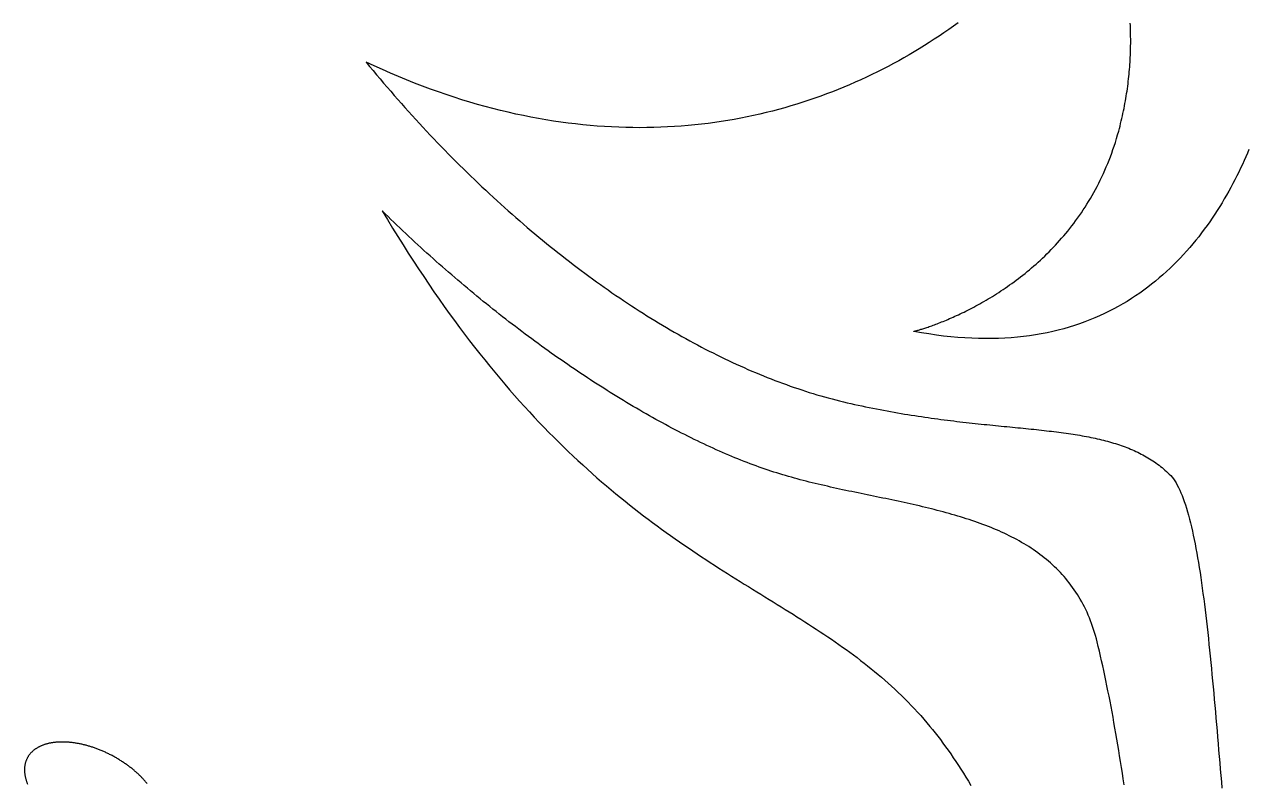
# Model space of a CAD drawing. Extents: x 5 to 105, y 2 to 136.
# Drawn here: x 43.79 to 54.73, y 46.99 to 53.78 of the extents above; entities that cross this region are included whole.
import ezdxf

# ---------------------------------------------------------------- set-up
doc = ezdxf.new("R2010")
doc.units = 0
doc.layers.get('0').update_dxf_attribs({"linetype": 'CONTINUOUS'})

msp = doc.modelspace()

# ---------------------------------------------------------------- linework, layer by layer
at = {"color": 7}
for points in [[(53.5676, 52.8237), (53.5676, 52.8237)], [(51.8814, 47.5046), (51.8814, 47.5046)]]:
    msp.add_lwpolyline(points, close=True, dxfattribs=at)
for points in [[(52.1334, 53.7927, 0), (52.0916, 53.7624, 0), (52.0493, 53.7325, 0), (52.0065, 53.7029, 0), (51.9633, 53.6736, 0), (51.9197, 53.6447, 0), (51.8757, 53.6162, 0), (51.8312, 53.588, 0), (51.7862, 53.5603, 0), (51.7409, 53.5329, 0), (51.6951, 53.5059, 0), (51.6488, 53.4794, 0), (51.6022, 53.4533, 0), (51.5551, 53.4276, 0), (51.5076, 53.4023, 0), (51.4597, 53.3775, 0), (51.4114, 53.3532, 0), (51.3627, 53.3293, 0), (51.3135, 53.3059, 0), (51.264, 53.283, 0), (51.214, 53.2606, 0), (51.1637, 53.2386, 0), (51.1129, 53.2172, 0), (51.0618, 53.1963, 0), (51.0102, 53.176, 0), (50.9582, 53.1562, 0), (50.9059, 53.1369, 0), (50.8532, 53.1182, 0), (50.8, 53.1, 0), (50.7465, 53.0824, 0), (50.6926, 53.0654, 0), (50.6384, 53.049, 0), (50.5837, 53.0332, 0), (50.5287, 53.0179, 0), (50.4733, 53.0034, 0), (50.4175, 52.9894, 0), (50.3613, 52.976, 0), (50.3048, 52.9634, 0), (50.248, 52.9513, 0), (50.1907, 52.9399, 0), (50.1331, 52.9292, 0), (50.0751, 52.9192, 0), (50.0168, 52.9098, 0), (49.9582, 52.9012, 0), (49.8991, 52.8932, 0), (49.8398, 52.886, 0), (49.78, 52.8795, 0), (49.72, 52.8737, 0), (49.6596, 52.8687, 0), (49.5988, 52.8644, 0), (49.5377, 52.8608, 0), (49.4763, 52.858, 0), (49.4146, 52.856, 0), (49.3525, 52.8548, 0), (49.2901, 52.8544, 0), (49.2273, 52.8548, 0), (49.1643, 52.856, 0), (49.1009, 52.858, 0), (49.0372, 52.8608, 0), (48.9731, 52.8645, 0), (48.9088, 52.869, 0), (48.8441, 52.8743, 0), (48.7792, 52.8806, 0), (48.7139, 52.8876, 0), (48.6483, 52.8956, 0), (48.5825, 52.9045, 0), (48.5163, 52.9143, 0), (48.4498, 52.9249, 0), (48.383, 52.9365, 0), (48.3159, 52.949, 0), (48.2486, 52.9625, 0), (48.1809, 52.9768, 0), (48.113, 52.9922, 0), (48.0447, 53.0085, 0), (47.9762, 53.0257, 0), (47.9074, 53.0439, 0), (47.8384, 53.0632, 0), (47.769, 53.0834, 0), (47.6994, 53.1046, 0), (47.6295, 53.1268, 0), (47.5593, 53.1501, 0), (47.4889, 53.1743, 0), (47.4182, 53.1997, 0), (47.3472, 53.226, 0), (47.276, 53.2534, 0), (47.2045, 53.2819, 0), (47.1328, 53.3115, 0), (47.0608, 53.3421, 0), (46.9885, 53.3738, 0), (46.916, 53.4067, 0), (46.8433, 53.4406, 0)], [(53.5676, 52.8237, 0), (53.5737, 52.8464, 0), (53.5796, 52.8691, 0), (53.5853, 52.8918, 0), (53.5908, 52.9144, 0), (53.5961, 52.9369, 0), (53.6012, 52.9594, 0), (53.6061, 52.9819, 0), (53.6109, 53.0043, 0), (53.6154, 53.0266, 0), (53.6198, 53.0489, 0), (53.624, 53.0711, 0), (53.628, 53.0933, 0), (53.6318, 53.1154, 0), (53.6355, 53.1374, 0), (53.639, 53.1594, 0), (53.6423, 53.1814, 0), (53.6454, 53.2032, 0), (53.6484, 53.2251, 0), (53.6512, 53.2468, 0), (53.6538, 53.2685, 0), (53.6563, 53.2901, 0), (53.6586, 53.3117, 0), (53.6607, 53.3332, 0), (53.6627, 53.3546, 0), (53.6646, 53.376, 0), (53.6662, 53.3973, 0), (53.6678, 53.4185, 0), (53.6691, 53.4397, 0), (53.6703, 53.4608, 0), (53.6714, 53.4818, 0), (53.6724, 53.5028, 0), (53.6731, 53.5237, 0), (53.6738, 53.5445, 0), (53.6743, 53.5652, 0), (53.6746, 53.5859, 0), (53.6749, 53.6064, 0), (53.6749, 53.627, 0), (53.6749, 53.6474, 0), (53.6747, 53.6678, 0), (53.6744, 53.688, 0), (53.674, 53.7082, 0), (53.6734, 53.7284, 0), (53.6727, 53.7484, 0), (53.6719, 53.7684, 0), (53.6709, 53.7883, 0)], [(46.8433, 53.4406, 0), (46.8744, 53.4028, 0), (46.9057, 53.3652, 0), (46.937, 53.3277, 0), (46.9684, 53.2905, 0), (46.9999, 53.2535, 0), (47.0314, 53.2166, 0), (47.0631, 53.1799, 0), (47.0948, 53.1434, 0), (47.1267, 53.1071, 0), (47.1586, 53.071, 0), (47.1906, 53.0351, 0), (47.2226, 52.9994, 0), (47.2548, 52.9639, 0), (47.287, 52.9285, 0), (47.3193, 52.8934, 0), (47.3517, 52.8584, 0), (47.3841, 52.8237, 0), (47.4166, 52.7892, 0), (47.4492, 52.7548, 0), (47.4819, 52.7207, 0), (47.5146, 52.6867, 0), (47.5474, 52.653, 0), (47.5803, 52.6194, 0), (47.6132, 52.5861, 0), (47.6462, 52.5529, 0), (47.6793, 52.52, 0), (47.7124, 52.4873, 0), (47.7456, 52.4548, 0), (47.7788, 52.4224, 0), (47.8121, 52.3903, 0), (47.8455, 52.3584, 0), (47.8789, 52.3268, 0), (47.9123, 52.2953, 0), (47.9459, 52.264, 0), (47.9794, 52.233, 0), (48.0131, 52.2021, 0), (48.0467, 52.1715, 0), (48.0805, 52.1411, 0), (48.1142, 52.1109, 0), (48.1481, 52.0809, 0), (48.1819, 52.0511, 0), (48.2158, 52.0216, 0), (48.2498, 51.9923, 0), (48.2838, 51.9632, 0), (48.3178, 51.9343, 0), (48.3519, 51.9056, 0), (48.386, 51.8772, 0), (48.4202, 51.849, 0), (48.4544, 51.821, 0), (48.4886, 51.7932, 0), (48.5229, 51.7657, 0), (48.5572, 51.7384, 0), (48.5915, 51.7113, 0), (48.6259, 51.6844, 0), (48.6602, 51.6578, 0), (48.6947, 51.6314, 0), (48.7291, 51.6052, 0), (48.7636, 51.5793, 0), (48.7981, 51.5536, 0), (48.8326, 51.5281, 0), (48.8672, 51.5029, 0), (48.9017, 51.4779, 0), (48.9363, 51.4531, 0), (48.9709, 51.4286, 0), (49.0056, 51.4043, 0), (49.0402, 51.3802, 0), (49.0749, 51.3564, 0), (49.1095, 51.3328, 0), (49.1442, 51.3095, 0), (49.1789, 51.2864, 0), (49.2136, 51.2635, 0), (49.2484, 51.2409, 0), (49.2831, 51.2186, 0), (49.3179, 51.1965, 0), (49.3526, 51.1746, 0), (49.3874, 51.153, 0), (49.4221, 51.1316, 0), (49.4569, 51.1105, 0), (49.4917, 51.0896, 0), (49.5264, 51.069, 0), (49.5612, 51.0486, 0), (49.596, 51.0284, 0), (49.6307, 51.0086, 0), (49.6655, 50.989, 0), (49.7002, 50.9696, 0), (49.735, 50.9505, 0), (49.7697, 50.9316, 0), (49.8045, 50.913, 0), (49.8392, 50.8947, 0), (49.8739, 50.8766, 0), (49.9086, 50.8588, 0), (49.9433, 50.8412, 0), (49.978, 50.8239, 0), (50.0127, 50.8069, 0), (50.0473, 50.7901, 0), (50.082, 50.7736, 0), (50.1166, 50.7574, 0), (50.1512, 50.7414, 0), (50.1858, 50.7257, 0), (50.2203, 50.7102, 0), (50.2548, 50.6951, 0), (50.2894, 50.6801, 0), (50.3238, 50.6655, 0), (50.3583, 50.6511, 0), (50.3927, 50.637, 0), (50.4271, 50.6232, 0), (50.4615, 50.6096, 0), (50.4958, 50.5964, 0), (50.5302, 50.5834, 0), (50.5644, 50.5706, 0), (50.5987, 50.5582, 0), (50.6329, 50.546, 0), (50.6671, 50.5341, 0), (50.7012, 50.5225, 0), (50.7353, 50.5111, 0), (50.7693, 50.5001, 0), (50.8034, 50.4893, 0), (50.8373, 50.4788, 0), (50.8713, 50.4686, 0), (50.9051, 50.4587, 0), (50.939, 50.449, 0), (50.9728, 50.4397, 0), (51.0065, 50.4306, 0), (51.0402, 50.4218, 0), (51.0739, 50.4133, 0), (51.1075, 50.4051, 0), (51.141, 50.3972, 0)], [(51.7374, 51.0346, 0), (51.7377, 51.0347, 0), (51.7385, 51.0348, 0), (51.7398, 51.0352, 0), (51.7416, 51.0356, 0), (51.744, 51.0363, 0), (51.7468, 51.037, 0), (51.7501, 51.0379, 0), (51.7539, 51.0389, 0), (51.7582, 51.0401, 0), (51.763, 51.0415, 0), (51.7682, 51.0429, 0), (51.7739, 51.0446, 0), (51.78, 51.0464, 0), (51.7866, 51.0483, 0), (51.7936, 51.0504, 0), (51.801, 51.0527, 0), (51.8089, 51.0552, 0), (51.8171, 51.0578, 0), (51.8258, 51.0605, 0), (51.8348, 51.0635, 0), (51.8443, 51.0666, 0), (51.8541, 51.0699, 0), (51.8643, 51.0734, 0), (51.8749, 51.077, 0), (51.8858, 51.0809, 0), (51.8971, 51.0849, 0), (51.9088, 51.0891, 0), (51.9207, 51.0935, 0), (51.933, 51.0981, 0), (51.9457, 51.1029, 0), (51.9586, 51.1078, 0), (51.9719, 51.113, 0), (51.9854, 51.1184, 0), (51.9993, 51.124, 0), (52.0134, 51.1297, 0), (52.0278, 51.1357, 0), (52.0425, 51.1419, 0), (52.0575, 51.1483, 0), (52.0727, 51.1549, 0), (52.0881, 51.1618, 0), (52.1039, 51.1688, 0), (52.1198, 51.1761, 0), (52.136, 51.1836, 0), (52.1524, 51.1913, 0), (52.169, 51.1992, 0), (52.1858, 51.2074, 0), (52.2028, 51.2158, 0), (52.22, 51.2244, 0), (52.2374, 51.2332, 0), (52.255, 51.2423, 0), (52.2728, 51.2517, 0), (52.2907, 51.2612, 0), (52.3088, 51.2711, 0), (52.327, 51.2811, 0), (52.3453, 51.2914, 0), (52.3638, 51.302, 0), (52.3825, 51.3128, 0), (52.4012, 51.3239, 0), (52.42, 51.3352, 0), (52.439, 51.3468, 0), (52.4581, 51.3586, 0), (52.4772, 51.3707, 0), (52.4964, 51.3831, 0), (52.5158, 51.3957, 0), (52.5351, 51.4086, 0), (52.5546, 51.4218, 0), (52.5741, 51.4352, 0), (52.5936, 51.4489, 0), (52.6132, 51.4629, 0), (52.6328, 51.4772, 0), (52.6524, 51.4918, 0), (52.6721, 51.5066, 0), (52.6918, 51.5217, 0), (52.7114, 51.5371, 0), (52.7311, 51.5528, 0), (52.7508, 51.5688, 0), (52.7704, 51.5851, 0), (52.79, 51.6017, 0), (52.8096, 51.6186, 0), (52.8291, 51.6358, 0), (52.8486, 51.6533, 0), (52.868, 51.6711, 0), (52.8874, 51.6892, 0), (52.9067, 51.7076, 0), (52.926, 51.7264, 0), (52.9451, 51.7454, 0), (52.9641, 51.7648, 0), (52.9831, 51.7845, 0), (53.0019, 51.8045, 0), (53.0207, 51.8248, 0), (53.0393, 51.8454, 0), (53.0578, 51.8664, 0), (53.0761, 51.8877, 0), (53.0943, 51.9094, 0), (53.1124, 51.9313, 0), (53.1303, 51.9536, 0), (53.148, 51.9763, 0), (53.1656, 51.9993, 0), (53.183, 52.0226, 0), (53.2002, 52.0463, 0), (53.2172, 52.0703, 0), (53.234, 52.0947, 0), (53.2506, 52.1194, 0), (53.267, 52.1445, 0), (53.2831, 52.1699, 0), (53.2991, 52.1957, 0), (53.3148, 52.2218, 0), (53.3302, 52.2483, 0), (53.3454, 52.2752, 0), (53.3604, 52.3024, 0), (53.375, 52.3301, 0), (53.3894, 52.358, 0), (53.4035, 52.3864, 0), (53.4174, 52.4151, 0), (53.4309, 52.4442, 0), (53.4441, 52.4737, 0), (53.4571, 52.5036, 0), (53.4697, 52.5338, 0), (53.482, 52.5645, 0), (53.4939, 52.5955, 0), (53.5055, 52.6269, 0), (53.5168, 52.6587, 0), (53.5277, 52.6909, 0), (53.5382, 52.7235, 0), (53.5484, 52.7565, 0), (53.5582, 52.7899, 0), (53.5676, 52.8237, 0)], [(54.7317, 52.661, 0), (54.7176, 52.6276, 0), (54.7031, 52.594, 0), (54.688, 52.5603, 0), (54.6726, 52.5264, 0), (54.6566, 52.4923, 0), (54.6402, 52.4582, 0), (54.6233, 52.424, 0), (54.6059, 52.3896, 0), (54.588, 52.3553, 0), (54.5697, 52.3209, 0), (54.5508, 52.2865, 0), (54.5314, 52.2522, 0), (54.5115, 52.2178, 0), (54.4911, 52.1835, 0), (54.4701, 52.1493, 0), (54.4486, 52.1152, 0), (54.4266, 52.0812, 0), (54.404, 52.0473, 0), (54.3809, 52.0136, 0), (54.3572, 51.98, 0), (54.3329, 51.9467, 0), (54.308, 51.9135, 0), (54.2826, 51.8806, 0), (54.2566, 51.848, 0), (54.23, 51.8156, 0), (54.2028, 51.7835, 0), (54.175, 51.7517, 0), (54.1466, 51.7203, 0), (54.1175, 51.6892, 0), (54.0879, 51.6585, 0), (54.0576, 51.6282, 0), (54.0266, 51.5983, 0), (53.9951, 51.5689, 0), (53.9628, 51.5399, 0), (53.9299, 51.5114, 0), (53.8964, 51.4833, 0), (53.8622, 51.4558, 0), (53.8273, 51.4289, 0), (53.7917, 51.4025, 0), (53.7555, 51.3766, 0), (53.7185, 51.3514, 0), (53.6809, 51.3268, 0), (53.6425, 51.3028, 0), (53.6034, 51.2795, 0), (53.5636, 51.2568, 0), (53.5231, 51.2349, 0), (53.4819, 51.2136, 0), (53.4399, 51.1932, 0), (53.3971, 51.1734, 0), (53.3537, 51.1545, 0), (53.3094, 51.1363, 0), (53.2644, 51.119, 0), (53.2186, 51.1025, 0), (53.1721, 51.0869, 0), (53.1247, 51.0721, 0), (53.0766, 51.0583, 0), (53.0277, 51.0453, 0), (52.978, 51.0334, 0), (52.9274, 51.0223, 0), (52.8761, 51.0123, 0), (52.8239, 51.0032, 0), (52.7709, 50.9952, 0), (52.7171, 50.9882, 0), (52.6625, 50.9823, 0), (52.6069, 50.9775, 0), (52.5506, 50.9737, 0), (52.4934, 50.9711, 0), (52.4353, 50.9696, 0), (52.3763, 50.9693, 0), (52.3165, 50.9702, 0), (52.2557, 50.9723, 0), (52.1941, 50.9756, 0), (52.1316, 50.9801, 0), (52.0682, 50.9859, 0), (52.0039, 50.993, 0), (51.9387, 51.0014, 0), (51.8725, 51.0111, 0), (51.8054, 51.0222, 0), (51.7374, 51.0346, 0)], [(50.5654, 49.7529, 0), (50.5394, 49.7608, 0), (50.5133, 49.7689, 0), (50.4872, 49.7773, 0), (50.4609, 49.7858, 0), (50.4345, 49.7946, 0), (50.4081, 49.8036, 0), (50.3815, 49.8129, 0), (50.3548, 49.8223, 0), (50.3281, 49.832, 0), (50.3012, 49.8419, 0), (50.2743, 49.852, 0), (50.2473, 49.8623, 0), (50.2202, 49.8728, 0), (50.193, 49.8836, 0), (50.1657, 49.8945, 0), (50.1383, 49.9057, 0), (50.1109, 49.9171, 0), (50.0833, 49.9286, 0), (50.0557, 49.9404, 0), (50.0281, 49.9524, 0), (50.0003, 49.9646, 0), (49.9725, 49.9769, 0), (49.9446, 49.9895, 0), (49.9167, 50.0023, 0), (49.8886, 50.0153, 0), (49.8605, 50.0284, 0), (49.8324, 50.0418, 0), (49.8042, 50.0554, 0), (49.7759, 50.0691, 0), (49.7476, 50.083, 0), (49.7192, 50.0971, 0), (49.6907, 50.1114, 0), (49.6622, 50.1259, 0), (49.6337, 50.1406, 0), (49.6051, 50.1555, 0), (49.5765, 50.1705, 0), (49.5478, 50.1857, 0), (49.519, 50.2011, 0), (49.4902, 50.2167, 0), (49.4614, 50.2324, 0), (49.4326, 50.2483, 0), (49.4037, 50.2644, 0), (49.3747, 50.2807, 0), (49.3458, 50.2971, 0), (49.3168, 50.3137, 0), (49.2877, 50.3304, 0), (49.2587, 50.3474, 0), (49.2296, 50.3644, 0), (49.2004, 50.3817, 0), (49.1713, 50.3991, 0), (49.1421, 50.4167, 0), (49.113, 50.4344, 0), (49.0837, 50.4523, 0), (49.0545, 50.4703, 0), (49.0253, 50.4885, 0), (48.996, 50.5069, 0), (48.9668, 50.5254, 0), (48.9375, 50.544, 0), (48.9082, 50.5628, 0), (48.8789, 50.5817, 0), (48.8496, 50.6008, 0), (48.8203, 50.62, 0), (48.791, 50.6394, 0), (48.7617, 50.6589, 0), (48.7324, 50.6786, 0), (48.7031, 50.6984, 0), (48.6738, 50.7183, 0), (48.6445, 50.7384, 0), (48.6152, 50.7585, 0), (48.5859, 50.7789, 0), (48.5567, 50.7993, 0), (48.5274, 50.8199, 0), (48.4982, 50.8406, 0), (48.4689, 50.8615, 0), (48.4397, 50.8824, 0), (48.4105, 50.9035, 0), (48.3814, 50.9248, 0), (48.3522, 50.9461, 0), (48.3231, 50.9676, 0), (48.294, 50.9891, 0), (48.265, 51.0108, 0), (48.2359, 51.0326, 0), (48.2069, 51.0546, 0), (48.178, 51.0766, 0), (48.149, 51.0987, 0), (48.1201, 51.121, 0), (48.0913, 51.1434, 0), (48.0624, 51.1658, 0), (48.0337, 51.1884, 0), (48.0049, 51.2111, 0), (47.9762, 51.2339, 0), (47.9476, 51.2568, 0), (47.919, 51.2797, 0), (47.8904, 51.3028, 0), (47.8619, 51.326, 0), (47.8335, 51.3493, 0), (47.8051, 51.3727, 0), (47.7768, 51.3961, 0), (47.7485, 51.4197, 0), (47.7203, 51.4433, 0), (47.6921, 51.4671, 0), (47.6641, 51.4909, 0), (47.636, 51.5148, 0), (47.6081, 51.5388, 0), (47.5802, 51.5629, 0), (47.5524, 51.5871, 0), (47.5246, 51.6113, 0), (47.4969, 51.6356, 0), (47.4693, 51.66, 0), (47.4418, 51.6845, 0), (47.4144, 51.7091, 0), (47.387, 51.7337, 0), (47.3597, 51.7584, 0), (47.3325, 51.7831, 0), (47.3054, 51.808, 0), (47.2784, 51.8329, 0), (47.2515, 51.8579, 0), (47.2246, 51.8829, 0), (47.1979, 51.908, 0), (47.1712, 51.9332, 0), (47.1446, 51.9584, 0), (47.1182, 51.9837, 0), (47.0918, 52.009, 0), (47.0655, 52.0344, 0), (47.0393, 52.0599, 0), (47.0133, 52.0854, 0), (46.9873, 52.1109, 0)], [(46.9873, 52.1109, 0), (47.0339, 52.0332, 0), (47.0804, 51.9567, 0), (47.1269, 51.8815, 0), (47.1732, 51.8075, 0), (47.2195, 51.7347, 0), (47.2657, 51.6631, 0), (47.3118, 51.5927, 0), (47.3578, 51.5234, 0), (47.4038, 51.4554, 0), (47.4496, 51.3884, 0), (47.4954, 51.3226, 0), (47.5411, 51.2579, 0), (47.5866, 51.1943, 0), (47.6321, 51.1318, 0), (47.6775, 51.0704, 0), (47.7228, 51.01, 0), (47.768, 50.9507, 0), (47.8131, 50.8924, 0), (47.8581, 50.8351, 0), (47.9031, 50.7788, 0), (47.9479, 50.7235, 0), (47.9926, 50.6691, 0), (48.0372, 50.6158, 0), (48.0817, 50.5633, 0), (48.1261, 50.5118, 0), (48.1704, 50.4612, 0), (48.2146, 50.4115, 0), (48.2586, 50.3627, 0), (48.3026, 50.3147, 0), (48.3464, 50.2676, 0), (48.3902, 50.2213, 0), (48.4338, 50.1759, 0), (48.4773, 50.1313, 0), (48.5207, 50.0875, 0), (48.564, 50.0444, 0), (48.6071, 50.0022, 0), (48.6502, 49.9606, 0), (48.6931, 49.9199, 0), (48.7359, 49.8798, 0), (48.7786, 49.8405, 0), (48.8211, 49.8018, 0), (48.8635, 49.7639, 0), (48.9058, 49.7266, 0), (48.948, 49.6899, 0), (48.99, 49.6539, 0), (49.0319, 49.6185, 0), (49.0737, 49.5838, 0), (49.1153, 49.5496, 0), (49.1568, 49.516, 0), (49.1982, 49.483, 0), (49.2394, 49.4505, 0), (49.2805, 49.4186, 0), (49.3215, 49.3872, 0), (49.3623, 49.3563, 0), (49.403, 49.3259, 0), (49.4435, 49.296, 0), (49.4839, 49.2665, 0), (49.5241, 49.2375, 0), (49.5642, 49.2089, 0), (49.6042, 49.1808, 0), (49.644, 49.153, 0), (49.6836, 49.1257, 0), (49.7231, 49.0987, 0), (49.7625, 49.0721, 0), (49.8017, 49.0459, 0), (49.8407, 49.02, 0), (49.8796, 48.9944, 0), (49.9183, 48.9691, 0), (49.9569, 48.9441, 0), (49.9953, 48.9194, 0), (50.0335, 48.895, 0), (50.0716, 48.8708, 0), (50.1095, 48.8468, 0), (50.1473, 48.8231, 0), (50.1849, 48.7996, 0), (50.2223, 48.7762, 0), (50.2596, 48.7531, 0), (50.2966, 48.7301, 0), (50.3336, 48.7073, 0), (50.3703, 48.6846, 0), (50.4069, 48.662, 0), (50.4433, 48.6395, 0), (50.4795, 48.6171, 0), (50.5155, 48.5948, 0), (50.5514, 48.5725, 0), (50.5871, 48.5503, 0), (50.6226, 48.5282, 0), (50.6579, 48.506, 0), (50.6931, 48.4839, 0), (50.728, 48.4617, 0), (50.7628, 48.4396, 0), (50.7974, 48.4174, 0), (50.8318, 48.3951, 0), (50.866, 48.3728, 0), (50.9, 48.3504, 0), (50.9339, 48.3279, 0), (50.9675, 48.3053, 0), (51.001, 48.2825, 0), (51.0342, 48.2597, 0), (51.0673, 48.2366, 0), (51.1001, 48.2134, 0), (51.1328, 48.1901, 0), (51.1653, 48.1665, 0), (51.1975, 48.1427, 0), (51.2296, 48.1187, 0), (51.2614, 48.0945, 0), (51.2931, 48.07, 0), (51.3245, 48.0452, 0), (51.3558, 48.0201, 0), (51.3868, 47.9948, 0), (51.4176, 47.9691, 0), (51.4483, 47.9431, 0), (51.4787, 47.9168, 0), (51.5088, 47.8901, 0), (51.5388, 47.8631, 0), (51.5686, 47.8357, 0), (51.5981, 47.8078, 0), (51.6275, 47.7796, 0), (51.6566, 47.7509, 0), (51.6855, 47.7218, 0), (51.7141, 47.6923, 0), (51.7426, 47.6622, 0), (51.7708, 47.6317, 0), (51.7988, 47.6007, 0), (51.8266, 47.5692, 0), (51.8541, 47.5371, 0), (51.8814, 47.5046, 0)], [(51.141, 50.3972, 0), (51.1744, 50.3895, 0), (51.2077, 50.382, 0), (51.2407, 50.3748, 0), (51.2736, 50.3677, 0), (51.3063, 50.3607, 0), (51.3388, 50.354, 0), (51.3711, 50.3475, 0), (51.4033, 50.3411, 0), (51.4353, 50.3349, 0), (51.467, 50.3288, 0), (51.4987, 50.3229, 0), (51.5301, 50.3172, 0), (51.5613, 50.3116, 0), (51.5924, 50.3062, 0), (51.6233, 50.3009, 0), (51.654, 50.2958, 0), (51.6845, 50.2908, 0), (51.7149, 50.2859, 0), (51.745, 50.2812, 0), (51.775, 50.2766, 0), (51.8049, 50.2722, 0), (51.8345, 50.2678, 0), (51.864, 50.2636, 0), (51.8932, 50.2595, 0), (51.9224, 50.2555, 0), (51.9513, 50.2516, 0), (51.98, 50.2478, 0), (52.0086, 50.2441, 0), (52.037, 50.2405, 0), (52.0653, 50.237, 0), (52.0933, 50.2336, 0), (52.1212, 50.2303, 0), (52.1489, 50.227, 0), (52.1765, 50.2238, 0), (52.2038, 50.2207, 0), (52.231, 50.2177, 0), (52.258, 50.2147, 0), (52.2849, 50.2119, 0), (52.3115, 50.209, 0), (52.338, 50.2062, 0), (52.3644, 50.2035, 0), (52.3905, 50.2008, 0), (52.4165, 50.1982, 0), (52.4423, 50.1956, 0), (52.468, 50.193, 0), (52.4934, 50.1905, 0), (52.5188, 50.188, 0), (52.5439, 50.1855, 0), (52.5689, 50.1831, 0), (52.5937, 50.1807, 0), (52.6183, 50.1782, 0), (52.6427, 50.1758, 0), (52.667, 50.1734, 0), (52.6912, 50.1711, 0), (52.7151, 50.1687, 0), (52.7389, 50.1663, 0), (52.7625, 50.1639, 0), (52.786, 50.1615, 0), (52.8093, 50.159, 0), (52.8324, 50.1566, 0), (52.8554, 50.1541, 0), (52.8782, 50.1516, 0), (52.9008, 50.1491, 0), (52.9233, 50.1466, 0), (52.9456, 50.144, 0), (52.9677, 50.1414, 0), (52.9897, 50.1387, 0), (53.0115, 50.136, 0), (53.0331, 50.1332, 0), (53.0546, 50.1304, 0), (53.0759, 50.1275, 0), (53.0971, 50.1246, 0), (53.1181, 50.1215, 0), (53.1389, 50.1185, 0), (53.1596, 50.1153, 0), (53.1801, 50.1121, 0), (53.2005, 50.1088, 0), (53.2207, 50.1054, 0), (53.2407, 50.1019, 0), (53.2606, 50.0983, 0), (53.2803, 50.0947, 0), (53.2998, 50.0909, 0), (53.3192, 50.087, 0), (53.3385, 50.0831, 0), (53.3575, 50.079, 0), (53.3765, 50.0748, 0), (53.3952, 50.0705, 0), (53.4138, 50.066, 0), (53.4323, 50.0615, 0), (53.4506, 50.0568, 0), (53.4687, 50.052, 0), (53.4867, 50.047, 0), (53.5045, 50.0419, 0), (53.5222, 50.0367, 0), (53.5397, 50.0313, 0), (53.557, 50.0257, 0), (53.5742, 50.0201, 0), (53.5913, 50.0142, 0), (53.6082, 50.0082, 0), (53.6249, 50.002, 0), (53.6415, 49.9957, 0), (53.6579, 49.9892, 0), (53.6742, 49.9825, 0), (53.6904, 49.9756, 0), (53.7063, 49.9686, 0), (53.7222, 49.9613, 0), (53.7378, 49.9539, 0), (53.7533, 49.9463, 0), (53.7687, 49.9385, 0), (53.7839, 49.9304, 0), (53.799, 49.9222, 0), (53.8139, 49.9138, 0), (53.8287, 49.9051, 0), (53.8433, 49.8963, 0), (53.8578, 49.8872, 0), (53.8721, 49.8779, 0), (53.8863, 49.8683, 0), (53.9003, 49.8586, 0), (53.9142, 49.8486, 0), (53.9279, 49.8383, 0), (53.9415, 49.8278, 0), (53.9549, 49.8171, 0), (53.9682, 49.8061, 0), (53.9813, 49.7949, 0), (53.9943, 49.7834, 0), (54.0072, 49.7717, 0), (54.0199, 49.7597, 0)], [(53.3758, 48.2586, 0), (53.3684, 48.2872, 0), (53.3607, 48.3153, 0), (53.3525, 48.3429, 0), (53.344, 48.3701, 0), (53.3351, 48.3969, 0), (53.3257, 48.4232, 0), (53.316, 48.449, 0), (53.3059, 48.4744, 0), (53.2954, 48.4994, 0), (53.2846, 48.5239, 0), (53.2733, 48.548, 0), (53.2617, 48.5717, 0), (53.2498, 48.595, 0), (53.2374, 48.6178, 0), (53.2248, 48.6403, 0), (53.2117, 48.6623, 0), (53.1984, 48.684, 0), (53.1847, 48.7053, 0), (53.1706, 48.7261, 0), (53.1562, 48.7466, 0), (53.1415, 48.7667, 0), (53.1265, 48.7865, 0), (53.1111, 48.8059, 0), (53.0954, 48.8249, 0), (53.0794, 48.8436, 0), (53.0631, 48.8619, 0), (53.0465, 48.8798, 0), (53.0296, 48.8974, 0), (53.0124, 48.9147, 0), (52.9949, 48.9317, 0), (52.9771, 48.9483, 0), (52.9591, 48.9646, 0), (52.9407, 48.9805, 0), (52.9221, 48.9962, 0), (52.9032, 49.0116, 0), (52.8841, 49.0266, 0), (52.8646, 49.0413, 0), (52.845, 49.0558, 0), (52.825, 49.07, 0), (52.8049, 49.0838, 0), (52.7844, 49.0974, 0), (52.7638, 49.1108, 0), (52.7428, 49.1238, 0), (52.7217, 49.1366, 0), (52.7003, 49.1491, 0), (52.6787, 49.1614, 0), (52.6569, 49.1734, 0), (52.6349, 49.1852, 0), (52.6126, 49.1967, 0), (52.5902, 49.208, 0), (52.5675, 49.2191, 0), (52.5447, 49.2299, 0), (52.5216, 49.2406, 0), (52.4984, 49.251, 0), (52.4749, 49.2611, 0), (52.4513, 49.2711, 0), (52.4275, 49.2809, 0), (52.4035, 49.2905, 0), (52.3794, 49.2999, 0), (52.3551, 49.3091, 0), (52.3306, 49.3181, 0), (52.306, 49.327, 0), (52.2812, 49.3356, 0), (52.2563, 49.3441, 0), (52.2312, 49.3525, 0), (52.206, 49.3606, 0), (52.1806, 49.3687, 0), (52.1551, 49.3765, 0), (52.1295, 49.3843, 0), (52.1037, 49.3919, 0), (52.0779, 49.3993, 0), (52.0519, 49.4067, 0), (52.0258, 49.4139, 0), (51.9996, 49.421, 0), (51.9733, 49.4279, 0), (51.9469, 49.4348, 0), (51.9204, 49.4416, 0), (51.8938, 49.4482, 0), (51.8671, 49.4548, 0), (51.8403, 49.4612, 0), (51.8135, 49.4676, 0), (51.7866, 49.4739, 0), (51.7596, 49.4802, 0), (51.7325, 49.4863, 0), (51.7054, 49.4924, 0), (51.6782, 49.4985, 0), (51.651, 49.5044, 0), (51.6237, 49.5104, 0), (51.5964, 49.5162, 0), (51.569, 49.5221, 0), (51.5416, 49.5279, 0), (51.5141, 49.5336, 0), (51.4867, 49.5394, 0), (51.4592, 49.5451, 0), (51.4317, 49.5508, 0), (51.4041, 49.5565, 0), (51.3766, 49.5621, 0), (51.349, 49.5678, 0), (51.3215, 49.5735, 0), (51.2939, 49.5792, 0), (51.2664, 49.5849, 0), (51.2389, 49.5906, 0), (51.2113, 49.5963, 0), (51.1838, 49.6021, 0), (51.1563, 49.6079, 0), (51.1289, 49.6137, 0), (51.1014, 49.6196, 0), (51.074, 49.6255, 0), (51.0467, 49.6314, 0), (51.0193, 49.6374, 0), (50.9921, 49.6435, 0), (50.9648, 49.6497, 0), (50.9377, 49.6559, 0), (50.9106, 49.6622, 0), (50.8835, 49.6685, 0), (50.8565, 49.675, 0), (50.8296, 49.6815, 0), (50.8028, 49.6882, 0), (50.776, 49.6949, 0), (50.7494, 49.7017, 0), (50.7228, 49.7087, 0), (50.6963, 49.7157, 0), (50.6699, 49.7229, 0), (50.6436, 49.7302, 0), (50.6174, 49.7377, 0), (50.5913, 49.7452, 0), (50.5654, 49.7529, 0)], [(54.0199, 49.7597, 0), (54.0324, 49.7468, 0), (54.0446, 49.7324, 0), (54.0566, 49.7166, 0), (54.0684, 49.6993, 0), (54.0799, 49.6807, 0), (54.0911, 49.6607, 0), (54.1022, 49.6393, 0), (54.113, 49.6167, 0), (54.1235, 49.5927, 0), (54.1339, 49.5674, 0), (54.144, 49.5409, 0), (54.154, 49.5132, 0), (54.1637, 49.4843, 0), (54.1732, 49.4542, 0), (54.1825, 49.4229, 0), (54.1916, 49.3906, 0), (54.2006, 49.3571, 0), (54.2093, 49.3226, 0), (54.2179, 49.287, 0), (54.2262, 49.2504, 0), (54.2344, 49.2128, 0), (54.2425, 49.1742, 0), (54.2504, 49.1347, 0), (54.2581, 49.0942, 0), (54.2656, 49.0529, 0), (54.273, 49.0107, 0), (54.2803, 48.9676, 0), (54.2874, 48.9238, 0), (54.2944, 48.8791, 0), (54.3012, 48.8336, 0), (54.308, 48.7875, 0), (54.3145, 48.7405, 0), (54.321, 48.6929, 0), (54.3274, 48.6447, 0), (54.3336, 48.5957, 0), (54.3397, 48.5462, 0), (54.3458, 48.4961, 0), (54.3517, 48.4453, 0), (54.3575, 48.3941, 0), (54.3633, 48.3423, 0), (54.3689, 48.2901, 0), (54.3745, 48.2373, 0), (54.38, 48.1841, 0), (54.3854, 48.1305, 0), (54.3907, 48.0766, 0), (54.396, 48.0222, 0), (54.4012, 47.9675, 0), (54.4064, 47.9125, 0), (54.4115, 47.8571, 0), (54.4166, 47.8016, 0), (54.4216, 47.7457, 0), (54.4266, 47.6897, 0), (54.4316, 47.6334, 0), (54.4365, 47.577, 0), (54.4414, 47.5205, 0), (54.4463, 47.4638, 0), (54.4511, 47.407, 0), (54.456, 47.3502, 0), (54.4608, 47.2933, 0), (54.4656, 47.2364, 0), (54.4705, 47.1795, 0), (54.4753, 47.1227, 0), (54.4801, 47.0659, 0), (54.485, 47.0092, 0), (54.4899, 46.9526, 0)], [(53.6164, 46.9835, 0), (53.6085, 47.0353, 0), (53.6006, 47.0869, 0), (53.5926, 47.1382, 0), (53.5845, 47.1892, 0), (53.5764, 47.24, 0), (53.5681, 47.2904, 0), (53.5598, 47.3406, 0), (53.5514, 47.3904, 0), (53.543, 47.4399, 0), (53.5344, 47.489, 0), (53.5258, 47.5378, 0), (53.5171, 47.5862, 0), (53.5083, 47.6342, 0), (53.4994, 47.6818, 0), (53.4904, 47.729, 0), (53.4814, 47.7757, 0), (53.4722, 47.8221, 0), (53.463, 47.868, 0), (53.4537, 47.9134, 0), (53.4443, 47.9583, 0), (53.4348, 48.0028, 0), (53.4252, 48.0467, 0), (53.4155, 48.0902, 0), (53.4057, 48.1331, 0), (53.3958, 48.1755, 0), (53.3858, 48.2173, 0), (53.3758, 48.2586, 0)], [(51.8814, 47.5046, 0), (51.9049, 47.4758, 0), (51.9283, 47.4465, 0), (51.9516, 47.4165, 0), (51.9748, 47.386, 0), (51.9979, 47.3548, 0), (52.021, 47.3231, 0), (52.044, 47.2908, 0), (52.0669, 47.258, 0), (52.0897, 47.2246, 0), (52.1124, 47.1906, 0), (52.1351, 47.1562, 0), (52.1576, 47.1213, 0), (52.1801, 47.0858, 0), (52.2025, 47.0499, 0), (52.2248, 47.0135, 0), (52.2471, 46.9766, 0)], [(44.5673, 47.2467, 0), (44.5597, 47.2506, 0), (44.5521, 47.2545, 0), (44.5445, 47.2583, 0), (44.5369, 47.262, 0), (44.5293, 47.2656, 0), (44.5217, 47.2692, 0), (44.5141, 47.2727, 0), (44.5065, 47.2761, 0), (44.4989, 47.2795, 0), (44.4914, 47.2828, 0), (44.4838, 47.2861, 0), (44.4762, 47.2893, 0), (44.4686, 47.2924, 0), (44.461, 47.2954, 0), (44.4534, 47.2984, 0), (44.4458, 47.3013, 0), (44.4383, 47.3042, 0), (44.4307, 47.307, 0), (44.4232, 47.3097, 0), (44.4156, 47.3123, 0), (44.4081, 47.3149, 0), (44.4005, 47.3174, 0), (44.393, 47.3199, 0), (44.3855, 47.3223, 0), (44.378, 47.3246, 0), (44.3706, 47.3269, 0), (44.3631, 47.329, 0), (44.3556, 47.3312, 0), (44.3482, 47.3332, 0), (44.3408, 47.3352, 0), (44.3334, 47.3372, 0), (44.326, 47.339, 0), (44.3186, 47.3408, 0), (44.3113, 47.3425, 0), (44.304, 47.3442, 0), (44.2966, 47.3458, 0), (44.2894, 47.3474, 0), (44.2821, 47.3488, 0), (44.2749, 47.3502, 0), (44.2676, 47.3516, 0), (44.2604, 47.3528, 0), (44.2533, 47.354, 0), (44.2461, 47.3552, 0), (44.239, 47.3563, 0), (44.2319, 47.3573, 0), (44.2249, 47.3582, 0), (44.2178, 47.3591, 0), (44.2108, 47.3599, 0), (44.2039, 47.3607, 0), (44.1969, 47.3614, 0), (44.19, 47.362, 0), (44.1831, 47.3625, 0), (44.1763, 47.363, 0), (44.1695, 47.3635, 0), (44.1627, 47.3638, 0), (44.156, 47.3641, 0), (44.1493, 47.3644, 0), (44.1426, 47.3645, 0), (44.136, 47.3646, 0), (44.1294, 47.3647, 0), (44.1229, 47.3646, 0), (44.1163, 47.3645, 0), (44.1099, 47.3644, 0), (44.1035, 47.3642, 0), (44.0971, 47.3639, 0), (44.0907, 47.3635, 0), (44.0844, 47.3631, 0), (44.0782, 47.3626, 0), (44.072, 47.3621, 0), (44.0658, 47.3615, 0), (44.0597, 47.3608, 0), (44.0536, 47.36, 0), (44.0476, 47.3592, 0), (44.0417, 47.3584, 0), (44.0357, 47.3574, 0), (44.0299, 47.3564, 0), (44.0241, 47.3554, 0), (44.0183, 47.3543, 0), (44.0126, 47.3531, 0), (44.0069, 47.3518, 0), (44.0013, 47.3505, 0), (43.9958, 47.3491, 0), (43.9903, 47.3477, 0), (43.9849, 47.3461, 0), (43.9795, 47.3446, 0), (43.9742, 47.3429, 0), (43.9689, 47.3412, 0), (43.9637, 47.3395, 0), (43.9586, 47.3376, 0), (43.9535, 47.3357, 0), (43.9485, 47.3338, 0), (43.9436, 47.3317, 0), (43.9387, 47.3296, 0), (43.9338, 47.3275, 0), (43.9291, 47.3253, 0), (43.9244, 47.323, 0), (43.9198, 47.3207, 0), (43.9152, 47.3182, 0), (43.9107, 47.3158, 0), (43.9063, 47.3132, 0), (43.902, 47.3106, 0), (43.8977, 47.308, 0), (43.8935, 47.3052, 0), (43.8893, 47.3025, 0), (43.8853, 47.2996, 0), (43.8813, 47.2967, 0), (43.8774, 47.2937, 0), (43.8735, 47.2906, 0), (43.8697, 47.2875, 0), (43.8661, 47.2844, 0), (43.8624, 47.2811, 0), (43.8589, 47.2778, 0), (43.8555, 47.2745, 0), (43.8521, 47.271, 0), (43.8488, 47.2675, 0), (43.8456, 47.264, 0), (43.8424, 47.2604, 0), (43.8394, 47.2567, 0), (43.8364, 47.253, 0), (43.8335, 47.2491, 0), (43.8307, 47.2453, 0), (43.828, 47.2413, 0), (43.8254, 47.2373, 0), (43.8229, 47.2333, 0), (43.8204, 47.2292, 0), (43.818, 47.225, 0), (43.8158, 47.2207, 0)], [(43.8158, 47.2207, 0), (43.8136, 47.2164, 0), (43.8115, 47.2121, 0), (43.8095, 47.2077, 0), (43.8077, 47.2033, 0), (43.8059, 47.1989, 0), (43.8042, 47.1944, 0), (43.8027, 47.1899, 0), (43.8012, 47.1853, 0), (43.7998, 47.1807, 0), (43.7986, 47.1761, 0), (43.7974, 47.1715, 0), (43.7963, 47.1668, 0), (43.7954, 47.1621, 0), (43.7945, 47.1574, 0), (43.7937, 47.1526, 0), (43.793, 47.1478, 0), (43.7925, 47.143, 0), (43.792, 47.1382, 0), (43.7916, 47.1333, 0), (43.7913, 47.1284, 0), (43.7911, 47.1235, 0), (43.791, 47.1186, 0), (43.791, 47.1136, 0), (43.7911, 47.1086, 0), (43.7912, 47.1036, 0), (43.7915, 47.0985, 0), (43.7919, 47.0935, 0), (43.7923, 47.0884, 0), (43.7929, 47.0833, 0), (43.7935, 47.0782, 0), (43.7943, 47.0731, 0), (43.7951, 47.0679, 0), (43.796, 47.0627, 0), (43.797, 47.0576, 0), (43.7981, 47.0524, 0), (43.7993, 47.0471, 0), (43.8005, 47.0419, 0), (43.8019, 47.0367, 0), (43.8033, 47.0314, 0), (43.8049, 47.0261, 0), (43.8065, 47.0208, 0), (43.8082, 47.0156, 0), (43.81, 47.0102, 0), (43.8119, 47.0049, 0), (43.8138, 46.9996, 0), (43.8159, 46.9943, 0), (43.818, 46.9889, 0)], [(44.8868, 46.9932, 0), (44.8825, 46.9985, 0), (44.8781, 47.0038, 0), (44.8736, 47.0091, 0), (44.8691, 47.0144, 0), (44.8645, 47.0197, 0), (44.8598, 47.025, 0), (44.855, 47.0302, 0), (44.8502, 47.0355, 0), (44.8453, 47.0407, 0), (44.8403, 47.0459, 0), (44.8353, 47.0511, 0), (44.8302, 47.0563, 0), (44.825, 47.0614, 0), (44.8198, 47.0666, 0), (44.8145, 47.0717, 0), (44.8091, 47.0768, 0), (44.8037, 47.0819, 0), (44.7982, 47.087, 0), (44.7926, 47.092, 0), (44.787, 47.097, 0), (44.7813, 47.102, 0), (44.7755, 47.107, 0), (44.7697, 47.112, 0), (44.7638, 47.1169, 0), (44.7578, 47.1218, 0), (44.7518, 47.1267, 0), (44.7458, 47.1316, 0), (44.7396, 47.1364, 0), (44.7334, 47.1412, 0), (44.7272, 47.146, 0), (44.7208, 47.1507, 0), (44.7144, 47.1554, 0), (44.708, 47.1601, 0), (44.7015, 47.1648, 0), (44.6949, 47.1694, 0), (44.6883, 47.174, 0), (44.6816, 47.1786, 0), (44.6749, 47.1831, 0), (44.6681, 47.1876, 0), (44.6613, 47.1921, 0), (44.6544, 47.1965, 0), (44.6474, 47.2009, 0), (44.6404, 47.2053, 0), (44.6333, 47.2096, 0), (44.6262, 47.2139, 0), (44.619, 47.2181, 0), (44.6118, 47.2223, 0), (44.6045, 47.2265, 0), (44.5971, 47.2306, 0), (44.5898, 47.2347, 0), (44.5823, 47.2388, 0), (44.5748, 47.2428, 0), (44.5673, 47.2467, 0)]]:
    msp.add_polyline3d(points, dxfattribs=at)

doc.saveas('drawing.dxf')
